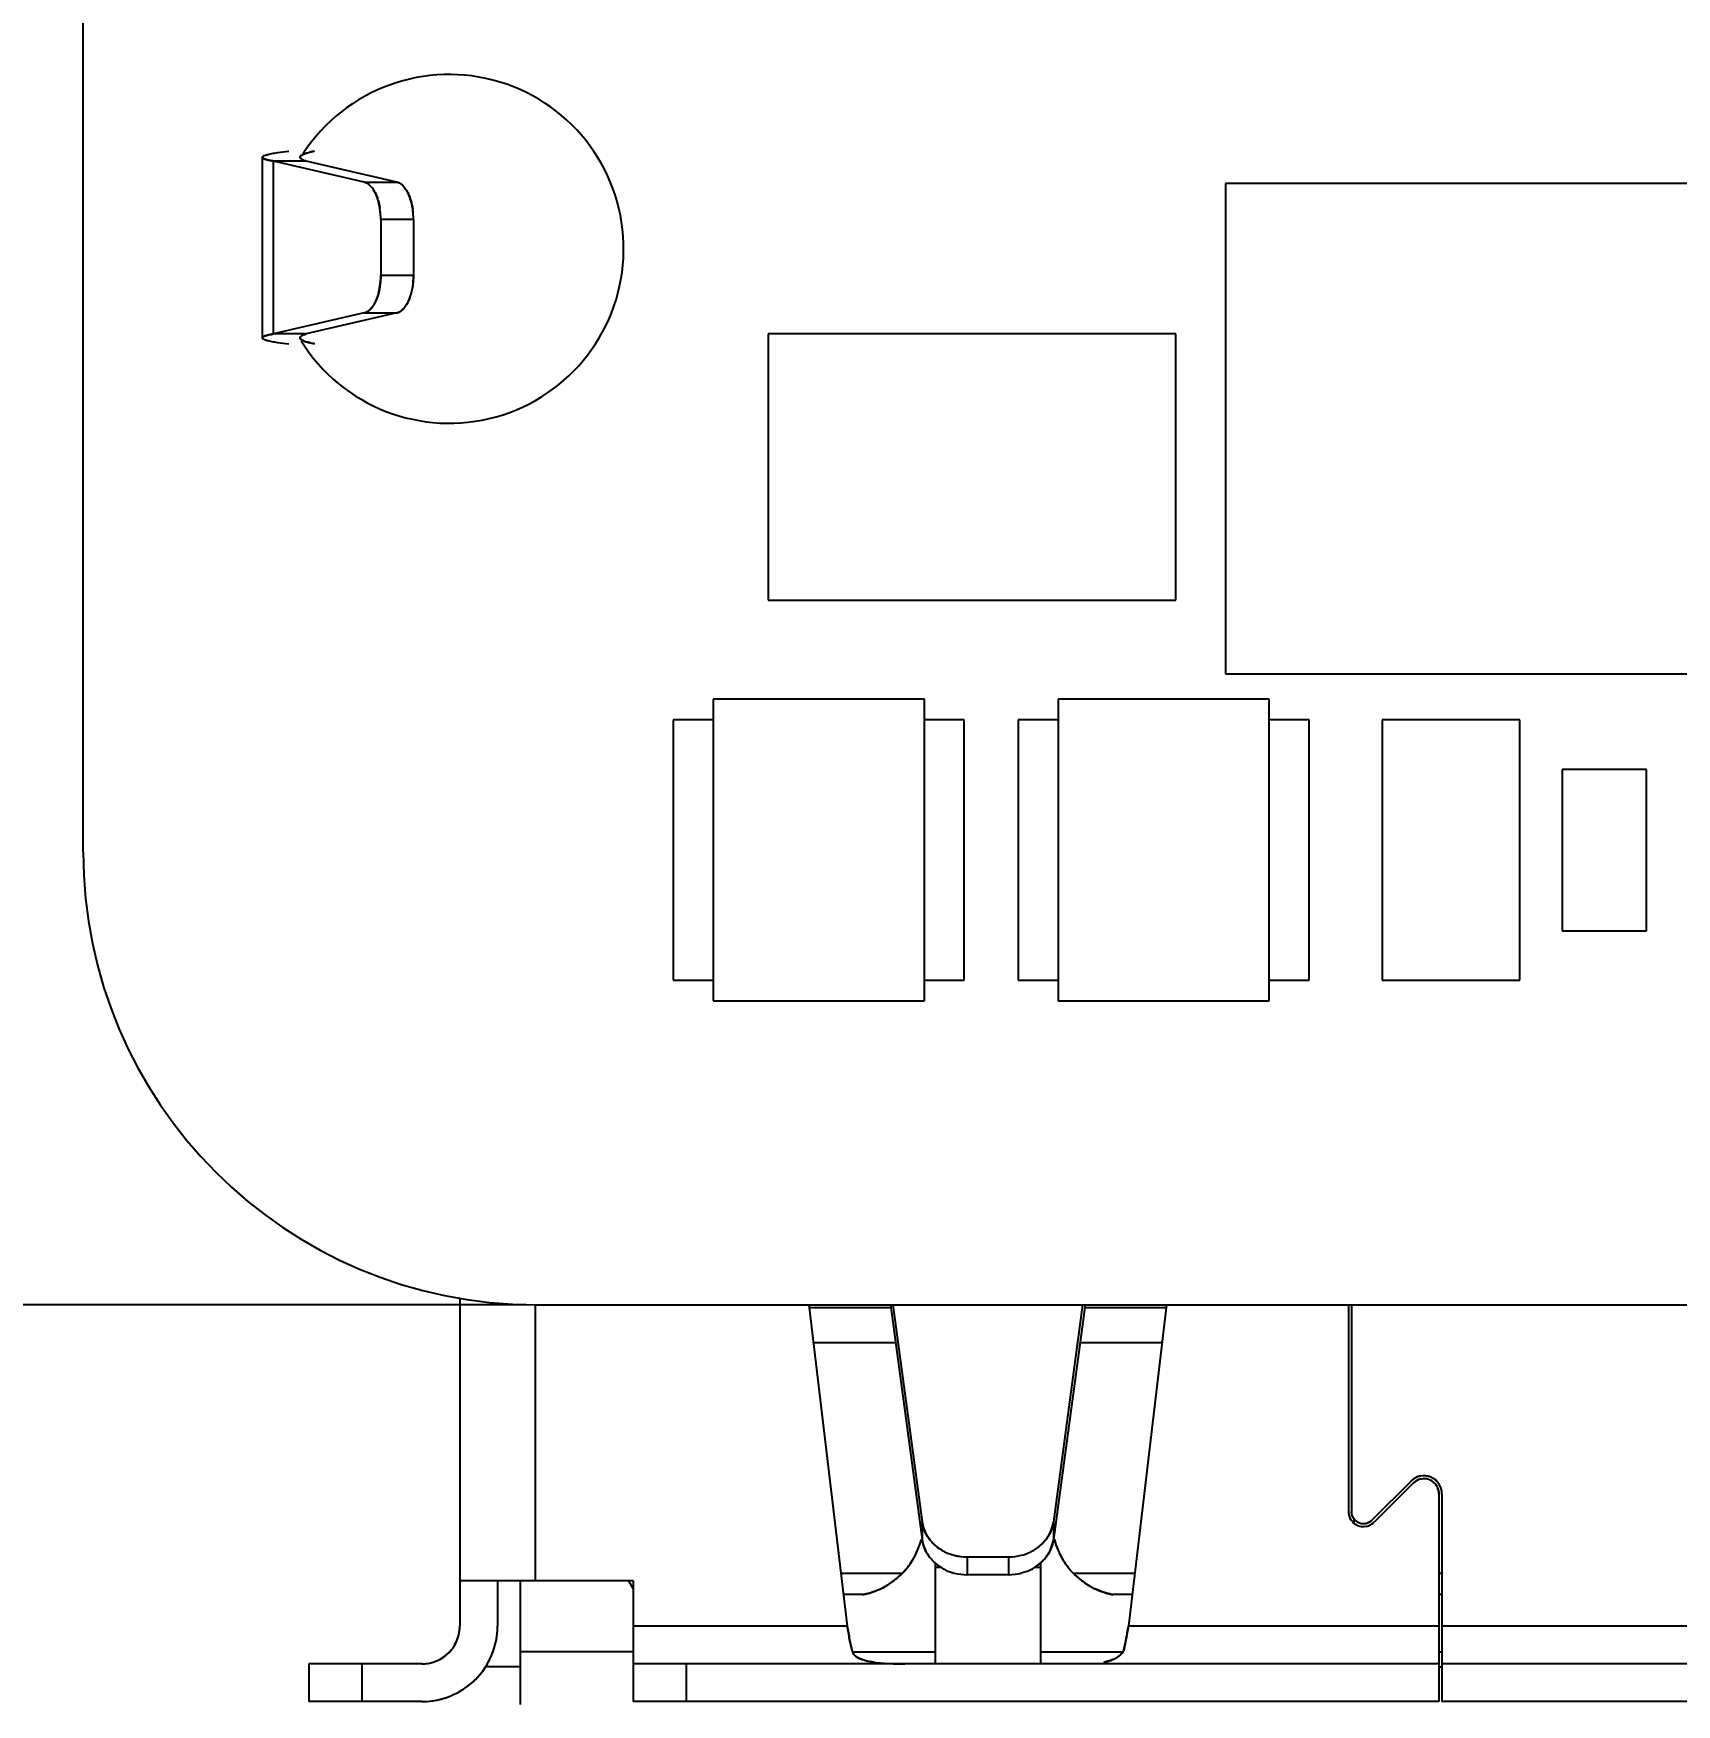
# Model space of a CAD drawing. Header units: millimetres. Extents: x 15 to 418, y 12 to 300.
# Drawn here: x 310.46 to 321.35, y 120.72 to 131.8 of the extents above; entities that cross this region are included whole.
import ezdxf

# ---------------------------------------------------------------- set-up
doc = ezdxf.new("R2010")
doc.units = ezdxf.units.MM
doc.header["$LTSCALE"] = 23.1
doc.layers.get('0').update_dxf_attribs({"linetype": 'CONTINUOUS'})
doc.styles.get("Standard").update_dxf_attribs({"font": 'txt', "width": 0.8})
doc.dimstyles.new('DIMSTYLE_1', dxfattribs={"dimtxt": 4, "dimasz": 4, "dimexe": 0.5, "dimexo": 0.0625, "dimgap": 1, "dimtad": 0, "dimtih": 1, "dimtoh": 1, "dimdsep": 46, "dimtxsty": 'Standard', "dimblk": '_FILLED', "dimblk1": '_FILLED', "dimblk2": '_FILLED', "dimcen": 0.09, "dimadec": 0, "dimazin": 0, "dimtp": 0.01, "dimtm": 0.01, "dimtfac": 1, "dimtofl": 0, "dimtmove": 0, "dimatfit": 3, "dimldrblk": '_FILLED', "dimfxl": 0, "dimtolj": 1, "dimarcsym": 0})

# ---------------------------------------------------------------- blocks, each defined once
blk = doc.blocks.new('_FILLED')
at = {"color": 0, "linetype": 'ByBlock'}
blk.add_solid([(0, 0), (-1, 0.25), (-1, -0.25)], dxfattribs=at)
blk = doc.blocks.new('*D12')
at = {"color": 2, "linetype": 'Continuous', "transparency": 16777216}
for p, q in [((321.223, 154.522), (299.278, 154.522)), ((299.778, 154.522), (299.778, 138.947)), ((299.778, 123.372), (299.778, 138.947)), ((313.723, 123.372), (299.278, 123.372))]:
    blk.add_line(p, q, dxfattribs=at)
at = {"color": 2, "linetype": 'Continuous', "transparency": 16777216, "xscale": 4, "yscale": 4, "zscale": 4}
for p, rotation in [((299.778, 154.522), 90), ((299.778, 123.372), 270)]:
    blk.add_blockref('_FILLED', p, dxfattribs=dict(at, rotation=rotation))

msp = doc.modelspace()

# ---------------------------------------------------------------- linework, layer by layer
at = {"color": 7, "linetype": 'Continuous'}
for p, q in [((310.786, 126.372), (310.786, 205.372)), ((311.973, 130.98), (311.973, 129.782)), ((312.241, 130.997), (312.234, 130.993)), ((312.234, 130.993), (312.241, 130.997)), ((312.248, 131), (312.241, 130.997)), ((312.241, 130.997), (312.248, 131)), ((312.648, 130.815), (312.047, 130.954)), ((312.263, 130.954), (312.047, 130.954)), ((312.047, 129.808), (312.047, 130.954)), ((312.864, 130.815), (312.263, 130.954)), ((312.648, 130.815), (312.864, 130.815)), ((323.378, 130.805), (318.358, 130.805)), ((318.358, 130.805), (318.358, 127.555)), ((312.975, 130.567), (312.758, 130.567)), ((312.758, 130.567), (312.758, 130.195)), ((312.975, 130.567), (312.975, 130.195)), ((312.975, 130.195), (312.758, 130.195)), ((312.648, 129.947), (312.047, 129.808)), ((312.864, 129.947), (312.263, 129.808)), ((312.648, 129.947), (312.864, 129.947)), ((312.263, 129.808), (312.047, 129.808)), ((312.243, 129.764), (312.237, 129.767)), ((318.028, 129.808), (315.325, 129.808)), ((315.325, 129.808), (315.325, 128.044)), ((318.028, 128.044), (318.028, 129.808)), ((315.325, 128.044), (318.028, 128.044)), ((318.358, 127.555), (323.378, 127.555)), ((316.361, 127.386), (314.961, 127.386)), ((314.961, 127.386), (314.961, 125.386)), ((316.361, 125.386), (316.361, 127.386)), ((318.647, 127.386), (317.247, 127.386)), ((317.247, 127.386), (317.247, 125.386)), ((318.647, 125.386), (318.647, 127.386)), ((314.961, 127.25), (314.696, 127.25)), ((314.696, 127.25), (314.696, 125.523)), ((316.626, 127.25), (316.361, 127.25)), ((316.626, 125.523), (316.626, 127.25)), ((317.247, 127.25), (316.982, 127.25)), ((316.982, 127.25), (316.982, 125.523)), ((318.912, 127.25), (318.647, 127.25)), ((318.912, 125.523), (318.912, 127.25)), ((320.309, 127.25), (319.395, 127.25)), ((319.395, 127.25), (319.395, 125.523)), ((320.309, 125.523), (320.309, 127.25)), ((321.148, 126.921), (320.588, 126.921)), ((320.588, 126.921), (320.588, 125.851)), ((321.148, 125.851), (321.148, 126.921)), ((320.588, 125.851), (320.611, 125.85)), ((320.611, 125.85), (321.148, 125.851)), ((314.696, 125.523), (314.961, 125.523)), ((316.361, 125.523), (316.626, 125.523)), ((316.982, 125.523), (317.247, 125.523)), ((318.647, 125.523), (318.912, 125.523)), ((319.395, 125.523), (320.309, 125.523)), ((314.961, 125.386), (316.361, 125.386)), ((317.247, 125.386), (318.647, 125.386)), ((313.282, 123.416), (313.282, 121.241)), ((313.782, 123.372), (313.782, 121.541)), ((313.786, 123.372), (363.786, 123.372)), ((315.596, 123.372), (315.85, 121.241)), ((315.599, 123.354), (316.14, 123.354)), ((316.137, 123.372), (316.347, 121.816)), ((316.153, 123.372), (316.347, 121.933)), ((317.41, 123.372), (317.217, 121.933)), ((317.426, 123.372), (317.217, 121.816)), ((317.424, 123.354), (317.965, 123.354)), ((317.967, 123.372), (317.714, 121.241)), ((319.172, 123.372), (319.172, 122.001)), ((319.192, 123.372), (319.192, 122.001)), ((316.171, 123.12), (315.626, 123.12)), ((317.937, 123.12), (317.392, 123.12)), ((319.587, 122.203), (319.328, 121.944)), ((319.601, 122.189), (319.342, 121.93)), ((319.772, 122.118), (319.772, 120.741)), ((319.792, 122.118), (319.792, 120.741)), ((316.347, 121.933), (316.347, 121.816)), ((317.217, 121.933), (317.217, 121.816)), ((319.207, 121.957), (319.207, 121.94)), ((316.432, 121.663), (316.432, 120.991)), ((316.919, 121.699), (316.645, 121.699)), ((316.645, 121.699), (316.645, 121.582)), ((316.919, 121.699), (316.919, 121.582)), ((317.132, 121.663), (317.132, 120.991)), ((316.214, 121.59), (315.808, 121.59)), ((316.475, 121.629), (316.432, 121.629)), ((316.919, 121.582), (316.645, 121.582)), ((317.132, 121.629), (317.088, 121.629)), ((317.755, 121.59), (317.35, 121.59)), ((319.792, 121.59), (319.772, 121.59)), ((314.432, 121.541), (313.282, 121.541)), ((313.532, 121.541), (313.532, 121.241)), ((313.682, 121.541), (313.682, 120.721)), ((314.432, 121.491), (314.403, 121.541)), ((314.432, 121.541), (314.432, 120.741)), ((315.953, 121.45), (315.825, 121.45)), ((317.738, 121.45), (317.61, 121.45)), ((319.792, 121.45), (319.772, 121.45)), ((315.85, 121.241), (314.432, 121.241)), ((319.772, 121.241), (317.714, 121.241)), ((321.85, 121.241), (319.792, 121.241)), ((313.032, 120.991), (312.282, 120.991)), ((312.282, 120.991), (312.282, 120.741)), ((312.632, 120.991), (312.632, 120.741)), ((314.432, 121.071), (313.682, 121.071)), ((319.772, 120.991), (314.432, 120.991)), ((314.782, 120.991), (314.782, 120.741)), ((315.883, 121.071), (316.432, 121.071)), ((317.132, 121.071), (317.68, 121.071)), ((319.772, 121.071), (319.792, 121.071)), ((325.132, 120.991), (319.792, 120.991)), ((313.682, 120.971), (313.452, 120.971)), ((319.772, 120.971), (319.792, 120.971)), ((313.032, 120.741), (312.282, 120.741)), ((319.772, 120.741), (314.432, 120.741)), ((325.132, 120.741), (319.792, 120.741))]:
    msp.add_line(p, q, dxfattribs=at)
for centre, radius, start, end in [((313.212, 130.372), 1.156, 211.8439, 146.873), ((312.76, 130.657), 0.198, 30.866, 33.4361), ((312.405, 130.595), 0.35, 16.4125, 18.1704), ((312.274, 130.567), 0.484, 359.9284, 8.3964), ((312.491, 130.567), 0.484, 359.9236, 8.3989), ((312.274, 130.195), 0.484, 351.6011, 0.0764), ((312.491, 130.195), 0.484, 351.6036, 0.0716), ((312.544, 130.105), 0.198, 326.5639, 329.134), ((312.622, 130.167), 0.35, 341.8296, 343.5875), ((312.269, 129.827), 0.0677, 238.8712, 241.4379), ((312.269, 129.826), 0.0672, 238.825, 241.3666), ((313.786, 126.372), 3, 180, 270), ((319.672, 122.118), 0.12, 359.9915, 135.0085), ((319.672, 122.118), 0.1, 359.994, 135.006), ((319.671, 122.119), 0.12, 104.005, 113.0464), ((319.671, 122.119), 0.0995, 104.0042, 113.0576), ((319.672, 122.118), 0.12, 98.3041, 104.0103), ((319.672, 122.118), 0.1, 96.3916, 104.0083), ((319.672, 122.118), 0.12, 70.4282, 90.2599), ((319.672, 122.118), 0.101, 78.2471, 90.2038), ((319.672, 122.119), 0.099, 64.3031, 67.4975), ((319.672, 122.119), 0.119, 67.502, 70.4168), ((319.671, 122.118), 0.1, 44.7959, 64.2934), ((319.671, 122.118), 0.121, 44.7962, 56.7529), ((319.67, 122.119), 0.118, 133.1675, 134.9884), ((319.671, 122.118), 0.1, 30.9898, 36.8345), ((319.672, 122.118), 0.0996, 21.9536, 30.995), ((319.671, 122.118), 0.12, 30.9914, 38.2829), ((319.672, 122.118), 0.119, 21.98, 30.9957), ((319.673, 122.118), 0.119, 0.0535, 1.8698), ((319.272, 122.001), 0.1, 179.994, 315.006), ((319.271, 122.001), 0.0991, 180.0541, 182.234), ((319.272, 122.001), 0.08, 179.9987, 315.0013), ((319.271, 122.001), 0.0995, 201.9424, 210.9958), ((319.272, 122.001), 0.1, 210.9917, 218.607), ((319.27, 122.001), 0.0787, 201.8081, 204.7792), ((319.271, 122.001), 0.0797, 204.7843, 209.9503), ((319.272, 122.001), 0.101, 224.7962, 236.7529), ((319.272, 122.001), 0.0805, 209.9476, 213.2085), ((319.272, 122.002), 0.081, 213.22, 236.0553), ((319.707, 121.94), 0.5, 179.9979, 181.7734), ((319.695, 121.94), 0.488, 179.9289, 181.7304), ((319.272, 122.001), 0.0804, 236.0587, 239.3511), ((319.271, 122), 0.0789, 239.3361, 255.6036), ((319.271, 122), 0.099, 247.5025, 250.6942), ((319.272, 122.001), 0.1, 250.7039, 270.2041), ((319.272, 122.001), 0.0804, 255.5892, 258.9379), ((319.272, 122.002), 0.081, 258.941, 281.7086), ((319.272, 122.001), 0.1, 278.1653, 284.0102), ((319.272, 122.001), 0.0804, 281.7207, 285.0558), ((319.272, 122.001), 0.0797, 285.053, 290.1833), ((319.272, 122.001), 0.0996, 284.005, 293.0464), ((319.272, 122), 0.0786, 290.1884, 293.204), ((319.273, 122), 0.0985, 312.8024, 314.9877), ((315.857, 121.94), 0.5, 281.1104, 345.6282), ((315.856, 121.941), 0.501, 339.0387, 339.6898), ((315.858, 121.94), 0.498, 344.8339, 345.6218), ((316.611, 121.981), 0.271, 217.985, 223.5985), ((316.952, 121.981), 0.271, 316.3842, 321.0045), ((317.707, 121.94), 0.5, 194.3718, 258.8896), ((317.706, 121.94), 0.499, 194.7008, 195.1716), ((317.707, 121.941), 0.501, 195.1746, 200.376), ((317.708, 121.941), 0.501, 200.3757, 209.6503), ((315.856, 121.941), 0.501, 323.747, 329.3584), ((315.857, 121.94), 0.499, 329.3605, 330.3324), ((315.855, 121.941), 0.501, 330.3419, 339.0355), ((316.611, 121.864), 0.271, 218.9955, 223.6158), ((316.635, 122.011), 0.31, 239.9092, 244.1424), ((316.641, 122.023), 0.323, 244.1807, 255.3162), ((316.645, 122.038), 0.339, 255.3551, 269.9869), ((316.645, 122.038), 0.338, 255.3482, 269.9997), ((316.919, 122.038), 0.338, 270.0003, 284.6395), ((316.922, 122.024), 0.324, 284.6733, 294.9147), ((316.928, 122.012), 0.311, 294.9428, 300.0661), ((316.952, 121.863), 0.271, 316.4015, 322.015), ((317.706, 121.94), 0.499, 209.6613, 210.6522), ((317.708, 121.941), 0.501, 210.6555, 216.3428), ((315.863, 121.928), 0.486, 298.7297, 310.7039), ((315.847, 121.948), 0.512, 310.6696, 314.0113), ((315.84, 121.955), 0.522, 314.0059, 315.7161), ((315.86, 121.937), 0.495, 315.5258, 323.7605), ((316.636, 121.894), 0.311, 239.9339, 245.0572), ((316.641, 121.906), 0.324, 245.0853, 255.3267), ((316.645, 121.92), 0.338, 255.3605, 269.9997), ((316.919, 121.921), 0.339, 270.0131, 284.6449), ((316.919, 121.92), 0.338, 270.0003, 284.6518), ((316.922, 121.906), 0.323, 284.6838, 295.8193), ((316.928, 121.893), 0.31, 295.8576, 300.0908), ((317.704, 121.939), 0.497, 216.3309, 224.4547), ((317.722, 121.954), 0.52, 224.276, 226.0118), ((317.716, 121.947), 0.511, 226.0067, 229.364), ((317.698, 121.926), 0.483, 229.2941, 241.327), ((315.856, 121.944), 0.503, 281.1611, 295.2515), ((315.86, 121.936), 0.495, 295.2536, 298.7009), ((317.704, 121.935), 0.495, 241.3172, 244.7602), ((317.708, 121.943), 0.503, 244.7535, 258.8483), ((313.032, 121.241), 0.5, 269.9975, 0.0025), ((313.032, 121.241), 0.25, 269.993, 0.007), ((313.03, 121.241), 0.252, 342.1679, 359.9339), ((313.029, 121.241), 0.503, 345.0972, 359.9607), ((313.032, 121.241), 0.25, 324.0284, 330.031), ((313.031, 121.241), 0.25, 330.0342, 342.0891), ((313.031, 121.241), 0.5, 335.2977, 345.0518), ((313.031, 121.243), 0.252, 270.0793, 287.837), ((313.031, 121.241), 0.25, 287.9294, 301.0272), ((313.032, 121.24), 0.249, 301.0343, 306.0013), ((313.03, 121.242), 0.252, 306.0606, 323.9664), ((313.03, 121.242), 0.502, 315.0294, 329.9792), ((313.032, 121.241), 0.5, 330.0124, 335.2969), ((316.78, 121.289), 0.923, 193.3461, 193.6651), ((316.771, 121.287), 0.914, 193.3358, 193.6578), ((315.942, 121.095), 0.0635, 202.2848, 206.0015), ((315.937, 121.092), 0.0574, 201.3479, 205.4402), ((316.059, 121.342), 0.341, 253.8273, 256.3977), ((316.058, 121.342), 0.341, 253.818, 256.3905), ((316.126, 121.705), 0.71, 261.8611, 262.2197), ((316.126, 121.703), 0.709, 261.8558, 262.215), ((317.515, 121.216), 0.22, 315.4007, 318.6209), ((317.547, 121.182), 0.173, 316.1515, 320.2075), ((316.761, 121.294), 0.946, 346.3381, 346.8016), ((316.769, 121.292), 0.938, 346.3455, 346.8131), ((313.03, 121.243), 0.502, 300.0008, 313.3477), ((313.033, 121.239), 0.498, 313.3684, 314.9939), ((313.031, 121.241), 0.5, 284.9393, 294.1561), ((313.031, 121.243), 0.502, 270.0325, 284.8997)]:
    msp.add_arc(centre, radius, start, end, dxfattribs=at)
for points, knots in [([(311.973, 130.98), (311.973, 130.982), (311.981, 130.989), (311.988, 130.991), (311.994, 130.993)], [0, 0, 0, 0, 0.334356, 1, 1, 1, 1]), ([(311.981, 130.971), (311.98, 130.972), (311.977, 130.974), (311.973, 130.977), (311.973, 130.98)], [0, 0, 0, 0, 0.347351, 1, 1, 1, 1]), ([(311.973, 130.98), (311.973, 130.979), (311.974, 130.975), (311.979, 130.973), (311.982, 130.971)], [0, 0, 0, 0, 0.178771, 1, 1, 1, 1]), ([(312.006, 130.962), (312.004, 130.963), (311.995, 130.965), (311.987, 130.968), (311.981, 130.971)], [0, 0, 0, 0, 0.304557, 1, 1, 1, 1]), ([(311.982, 130.971), (311.983, 130.97), (311.991, 130.967), (312, 130.964), (312.006, 130.962)], [0, 0, 0, 0, 0.195834, 1, 1, 1, 1]), ([(311.994, 130.993), (312.002, 130.996), (312.022, 131.001), (312.043, 131.005), (312.054, 131.007)], [0, 0, 0, 0, 0.425364, 1, 1, 1, 1]), ([(312.047, 130.954), (312.043, 130.955), (312.029, 130.957), (312.016, 130.96), (312.006, 130.962)], [0, 0, 0, 0, 0.283826, 1, 1, 1, 1]), ([(312.006, 130.962), (312.009, 130.962), (312.023, 130.958), (312.036, 130.956), (312.047, 130.954)], [0, 0, 0, 0, 0.216387, 1, 1, 1, 1]), ([(312.054, 131.007), (312.061, 131.008), (312.092, 131.013), (312.124, 131.017), (312.148, 131.02)], [0, 0, 0, 0, 0.219084, 1, 1, 1, 1]), ([(312.223, 130.98), (312.223, 130.979), (312.224, 130.976), (312.226, 130.973), (312.228, 130.971)], [0, 0, 0, 0, 0.218773, 1, 1, 1, 1]), ([(312.228, 130.971), (312.227, 130.972), (312.225, 130.974), (312.223, 130.977), (312.223, 130.98)], [0, 0, 0, 0, 0.29684, 1, 1, 1, 1]), ([(312.234, 130.993), (312.233, 130.992), (312.229, 130.99), (312.226, 130.987), (312.224, 130.984)], [0, 0, 0, 0, 0.302668, 1, 1, 1, 1]), ([(312.224, 130.984), (312.225, 130.985), (312.227, 130.989), (312.231, 130.991), (312.234, 130.993)], [0, 0, 0, 0, 0.202793, 1, 1, 1, 1]), ([(312.228, 130.971), (312.229, 130.97), (312.233, 130.967), (312.237, 130.964), (312.241, 130.962)], [0, 0, 0, 0, 0.207634, 1, 1, 1, 1]), ([(312.241, 130.962), (312.24, 130.963), (312.235, 130.966), (312.23, 130.968), (312.228, 130.971)], [0, 0, 0, 0, 0.294381, 1, 1, 1, 1]), ([(312.241, 130.962), (312.243, 130.962), (312.25, 130.958), (312.257, 130.956), (312.263, 130.954)], [0, 0, 0, 0, 0.219343, 1, 1, 1, 1]), ([(312.263, 130.954), (312.261, 130.955), (312.254, 130.957), (312.246, 130.96), (312.241, 130.962)], [0, 0, 0, 0, 0.280238, 1, 1, 1, 1]), ([(312.267, 131.007), (312.265, 131.006), (312.259, 131.004), (312.252, 131.002), (312.248, 131)], [0, 0, 0, 0, 0.272624, 1, 1, 1, 1]), ([(312.248, 131), (312.249, 131), (312.256, 131.003), (312.262, 131.005), (312.267, 131.007)], [0, 0, 0, 0, 0.227236, 1, 1, 1, 1]), ([(312.319, 131.02), (312.314, 131.019), (312.296, 131.015), (312.279, 131.01), (312.267, 131.007)], [0, 0, 0, 0, 0.278782, 1, 1, 1, 1]), ([(312.267, 131.007), (312.271, 131.008), (312.288, 131.013), (312.305, 131.017), (312.319, 131.02)], [0, 0, 0, 0, 0.220583, 1, 1, 1, 1]), ([(312.648, 130.815), (312.651, 130.814), (312.663, 130.81), (312.675, 130.803), (312.682, 130.796)], [0, 0, 0, 0, 0.235053, 1, 1, 1, 1]), ([(312.682, 130.796), (312.68, 130.799), (312.669, 130.807), (312.657, 130.813), (312.648, 130.815)], [0, 0, 0, 0, 0.268877, 1, 1, 1, 1]), ([(312.682, 130.796), (312.685, 130.794), (312.697, 130.783), (312.707, 130.769), (312.713, 130.758)], [0, 0, 0, 0, 0.230656, 1, 1, 1, 1]), ([(312.713, 130.758), (312.711, 130.762), (312.702, 130.776), (312.691, 130.789), (312.682, 130.796)], [0, 0, 0, 0, 0.270473, 1, 1, 1, 1]), ([(312.713, 130.758), (312.716, 130.754), (312.725, 130.737), (312.733, 130.718), (312.738, 130.704)], [0, 0, 0, 0, 0.234634, 1, 1, 1, 1]), ([(312.738, 130.704), (312.736, 130.709), (312.729, 130.728), (312.721, 130.746), (312.713, 130.758)], [0, 0, 0, 0, 0.265127, 1, 1, 1, 1]), ([(312.899, 130.796), (312.896, 130.799), (312.886, 130.807), (312.873, 130.813), (312.864, 130.815)], [0, 0, 0, 0, 0.268858, 1, 1, 1, 1]), ([(312.864, 130.815), (312.867, 130.814), (312.88, 130.81), (312.891, 130.803), (312.899, 130.796)], [0, 0, 0, 0, 0.235037, 1, 1, 1, 1]), ([(312.925, 130.766), (312.923, 130.769), (312.915, 130.78), (312.906, 130.79), (312.899, 130.796)], [0, 0, 0, 0, 0.267215, 1, 1, 1, 1]), ([(312.899, 130.796), (312.901, 130.794), (312.911, 130.785), (312.919, 130.775), (312.925, 130.766)], [0, 0, 0, 0, 0.233687, 1, 1, 1, 1]), ([(312.954, 130.704), (312.953, 130.709), (312.946, 130.728), (312.937, 130.746), (312.93, 130.758)], [0, 0, 0, 0, 0.265135, 1, 1, 1, 1]), ([(312.93, 130.758), (312.932, 130.754), (312.942, 130.737), (312.949, 130.718), (312.954, 130.704)], [0, 0, 0, 0, 0.234615, 1, 1, 1, 1]), ([(312.741, 130.694), (312.742, 130.689), (312.747, 130.671), (312.751, 130.652), (312.753, 130.638)], [0, 0, 0, 0, 0.24257, 1, 1, 1, 1]), ([(312.753, 130.638), (312.752, 130.643), (312.749, 130.661), (312.745, 130.68), (312.741, 130.694)], [0, 0, 0, 0, 0.257015, 1, 1, 1, 1]), ([(312.758, 130.567), (312.758, 130.573), (312.758, 130.596), (312.756, 130.62), (312.753, 130.638)], [0, 0, 0, 0, 0.251993, 1, 1, 1, 1]), ([(312.97, 130.638), (312.969, 130.644), (312.965, 130.666), (312.959, 130.688), (312.954, 130.704)], [0, 0, 0, 0, 0.258836, 1, 1, 1, 1]), ([(312.954, 130.704), (312.956, 130.699), (312.962, 130.677), (312.967, 130.655), (312.97, 130.638)], [0, 0, 0, 0, 0.240546, 1, 1, 1, 1]), ([(312.975, 130.567), (312.975, 130.573), (312.974, 130.596), (312.972, 130.62), (312.97, 130.638)], [0, 0, 0, 0, 0.25201, 1, 1, 1, 1]), ([(312.758, 130.195), (312.758, 130.189), (312.758, 130.165), (312.756, 130.142), (312.753, 130.124)], [0, 0, 0, 0, 0.25201, 1, 1, 1, 1]), ([(312.975, 130.195), (312.975, 130.189), (312.974, 130.166), (312.972, 130.142), (312.97, 130.124)], [0, 0, 0, 0, 0.251993, 1, 1, 1, 1]), ([(312.753, 130.124), (312.752, 130.118), (312.748, 130.096), (312.743, 130.074), (312.738, 130.058)], [0, 0, 0, 0, 0.258836, 1, 1, 1, 1]), ([(312.738, 130.058), (312.739, 130.063), (312.746, 130.085), (312.75, 130.107), (312.753, 130.124)], [0, 0, 0, 0, 0.240546, 1, 1, 1, 1]), ([(312.957, 130.068), (312.959, 130.073), (312.964, 130.091), (312.967, 130.11), (312.97, 130.124)], [0, 0, 0, 0, 0.24257, 1, 1, 1, 1]), ([(312.97, 130.124), (312.969, 130.119), (312.966, 130.1), (312.961, 130.082), (312.957, 130.068)], [0, 0, 0, 0, 0.257015, 1, 1, 1, 1]), ([(312.682, 129.965), (312.68, 129.963), (312.669, 129.955), (312.657, 129.949), (312.648, 129.947)], [0, 0, 0, 0, 0.268858, 1, 1, 1, 1]), ([(312.648, 129.947), (312.651, 129.948), (312.663, 129.952), (312.675, 129.959), (312.682, 129.965)], [0, 0, 0, 0, 0.235037, 1, 1, 1, 1]), ([(312.709, 129.996), (312.707, 129.993), (312.699, 129.982), (312.69, 129.972), (312.682, 129.965)], [0, 0, 0, 0, 0.267215, 1, 1, 1, 1]), ([(312.682, 129.965), (312.685, 129.968), (312.695, 129.977), (312.703, 129.987), (312.709, 129.996)], [0, 0, 0, 0, 0.233687, 1, 1, 1, 1]), ([(312.738, 130.058), (312.736, 130.053), (312.729, 130.034), (312.721, 130.016), (312.713, 130.004)], [0, 0, 0, 0, 0.265135, 1, 1, 1, 1]), ([(312.713, 130.004), (312.716, 130.008), (312.725, 130.025), (312.733, 130.044), (312.738, 130.058)], [0, 0, 0, 0, 0.234615, 1, 1, 1, 1]), ([(312.864, 129.947), (312.867, 129.948), (312.88, 129.952), (312.891, 129.959), (312.899, 129.966)], [0, 0, 0, 0, 0.235053, 1, 1, 1, 1]), ([(312.899, 129.966), (312.896, 129.963), (312.886, 129.955), (312.873, 129.949), (312.864, 129.947)], [0, 0, 0, 0, 0.268877, 1, 1, 1, 1]), ([(312.899, 129.966), (312.902, 129.968), (312.914, 129.979), (312.923, 129.993), (312.93, 130.004)], [0, 0, 0, 0, 0.230656, 1, 1, 1, 1]), ([(312.93, 130.004), (312.928, 130), (312.919, 129.986), (312.908, 129.973), (312.899, 129.966)], [0, 0, 0, 0, 0.270473, 1, 1, 1, 1]), ([(312.93, 130.004), (312.932, 130.008), (312.942, 130.025), (312.949, 130.044), (312.954, 130.058)], [0, 0, 0, 0, 0.234634, 1, 1, 1, 1]), ([(312.954, 130.058), (312.953, 130.053), (312.946, 130.034), (312.937, 130.016), (312.93, 130.004)], [0, 0, 0, 0, 0.265127, 1, 1, 1, 1]), ([(311.982, 129.791), (311.98, 129.79), (311.977, 129.788), (311.973, 129.785), (311.973, 129.782)], [0, 0, 0, 0, 0.346886, 1, 1, 1, 1]), ([(311.973, 129.782), (311.973, 129.783), (311.974, 129.787), (311.978, 129.789), (311.981, 129.791)], [0, 0, 0, 0, 0.178662, 1, 1, 1, 1]), ([(311.973, 129.782), (311.973, 129.78), (311.981, 129.773), (311.988, 129.771), (311.994, 129.769)], [0, 0, 0, 0, 0.336105, 1, 1, 1, 1]), ([(311.981, 129.791), (311.983, 129.792), (311.991, 129.795), (312, 129.798), (312.006, 129.799)], [0, 0, 0, 0, 0.195979, 1, 1, 1, 1]), ([(312.006, 129.799), (312.004, 129.799), (311.995, 129.796), (311.987, 129.794), (311.982, 129.791)], [0, 0, 0, 0, 0.304811, 1, 1, 1, 1]), ([(311.994, 129.769), (312.002, 129.766), (312.022, 129.761), (312.042, 129.757), (312.053, 129.755)], [0, 0, 0, 0, 0.424986, 1, 1, 1, 1]), ([(312.047, 129.808), (312.043, 129.807), (312.029, 129.805), (312.016, 129.802), (312.006, 129.799)], [0, 0, 0, 0, 0.28319, 1, 1, 1, 1]), ([(312.006, 129.799), (312.009, 129.8), (312.023, 129.804), (312.036, 129.806), (312.047, 129.808)], [0, 0, 0, 0, 0.216036, 1, 1, 1, 1]), ([(312.053, 129.755), (312.06, 129.754), (312.092, 129.749), (312.123, 129.745), (312.148, 129.742)], [0, 0, 0, 0, 0.218954, 1, 1, 1, 1]), ([(312.223, 129.782), (312.223, 129.783), (312.224, 129.786), (312.226, 129.789), (312.228, 129.791)], [0, 0, 0, 0, 0.218918, 1, 1, 1, 1]), ([(312.228, 129.791), (312.227, 129.79), (312.225, 129.788), (312.223, 129.785), (312.223, 129.782)], [0, 0, 0, 0, 0.297144, 1, 1, 1, 1]), ([(312.234, 129.769), (312.233, 129.77), (312.229, 129.772), (312.226, 129.775), (312.224, 129.778)], [0, 0, 0, 0, 0.303055, 1, 1, 1, 1]), ([(312.224, 129.778), (312.225, 129.777), (312.228, 129.773), (312.231, 129.771), (312.234, 129.769)], [0, 0, 0, 0, 0.202905, 1, 1, 1, 1]), ([(312.228, 129.791), (312.229, 129.792), (312.233, 129.795), (312.237, 129.798), (312.241, 129.799)], [0, 0, 0, 0, 0.207478, 1, 1, 1, 1]), ([(312.241, 129.799), (312.24, 129.799), (312.235, 129.796), (312.23, 129.794), (312.228, 129.791)], [0, 0, 0, 0, 0.294109, 1, 1, 1, 1]), ([(312.241, 129.799), (312.243, 129.8), (312.25, 129.803), (312.257, 129.806), (312.263, 129.808)], [0, 0, 0, 0, 0.219625, 1, 1, 1, 1]), ([(312.263, 129.808), (312.261, 129.807), (312.254, 129.805), (312.246, 129.802), (312.241, 129.799)], [0, 0, 0, 0, 0.280786, 1, 1, 1, 1]), ([(312.243, 129.764), (312.245, 129.763), (312.253, 129.76), (312.261, 129.757), (312.267, 129.755)], [0, 0, 0, 0, 0.220117, 1, 1, 1, 1]), ([(312.319, 129.742), (312.314, 129.743), (312.297, 129.747), (312.279, 129.752), (312.267, 129.755)], [0, 0, 0, 0, 0.278244, 1, 1, 1, 1]), ([(312.267, 129.755), (312.271, 129.754), (312.288, 129.749), (312.305, 129.745), (312.319, 129.742)], [0, 0, 0, 0, 0.220519, 1, 1, 1, 1]), ([(316.347, 121.933), (316.348, 121.927), (316.352, 121.901), (316.361, 121.877), (316.369, 121.859)], [0, 0, 0, 0, 0.248151, 1, 1, 1, 1]), ([(316.369, 121.859), (316.366, 121.865), (316.356, 121.889), (316.349, 121.914), (316.347, 121.933)], [0, 0, 0, 0, 0.2527, 1, 1, 1, 1]), ([(317.217, 121.933), (317.216, 121.927), (317.211, 121.901), (317.203, 121.877), (317.194, 121.859)], [0, 0, 0, 0, 0.248168, 1, 1, 1, 1]), ([(317.194, 121.859), (317.197, 121.865), (317.207, 121.889), (317.214, 121.914), (317.217, 121.933)], [0, 0, 0, 0, 0.252709, 1, 1, 1, 1]), ([(316.347, 121.816), (316.347, 121.809), (316.352, 121.784), (316.361, 121.759), (316.369, 121.742)], [0, 0, 0, 0, 0.248168, 1, 1, 1, 1]), ([(316.369, 121.742), (316.366, 121.748), (316.356, 121.771), (316.349, 121.797), (316.347, 121.816)], [0, 0, 0, 0, 0.252709, 1, 1, 1, 1]), ([(316.415, 121.794), (316.42, 121.789), (316.439, 121.77), (316.462, 121.753), (316.48, 121.743)], [0, 0, 0, 0, 0.246983, 1, 1, 1, 1]), ([(316.48, 121.743), (316.474, 121.746), (316.45, 121.761), (316.429, 121.779), (316.415, 121.794)], [0, 0, 0, 0, 0.253554, 1, 1, 1, 1]), ([(317.148, 121.794), (317.144, 121.789), (317.124, 121.77), (317.101, 121.753), (317.083, 121.743)], [0, 0, 0, 0, 0.246988, 1, 1, 1, 1]), ([(317.083, 121.743), (317.089, 121.746), (317.113, 121.761), (317.134, 121.779), (317.148, 121.794)], [0, 0, 0, 0, 0.253551, 1, 1, 1, 1]), ([(317.194, 121.859), (317.188, 121.846), (317.178, 121.83), (317.166, 121.814), (317.163, 121.81)], [0, 0, 0, 0, 0.747575, 1, 1, 1, 1]), ([(317.163, 121.81), (317.166, 121.814), (317.178, 121.83), (317.188, 121.846), (317.194, 121.859)], [0, 0, 0, 0, 0.252405, 1, 1, 1, 1]), ([(317.194, 121.742), (317.197, 121.748), (317.207, 121.771), (317.214, 121.797), (317.217, 121.816)], [0, 0, 0, 0, 0.2527, 1, 1, 1, 1]), ([(317.217, 121.816), (317.216, 121.809), (317.211, 121.784), (317.203, 121.759), (317.194, 121.742)], [0, 0, 0, 0, 0.248151, 1, 1, 1, 1]), ([(316.369, 121.742), (316.375, 121.729), (316.386, 121.712), (316.397, 121.697), (316.4, 121.693)], [0, 0, 0, 0, 0.747575, 1, 1, 1, 1]), ([(316.4, 121.693), (316.397, 121.697), (316.386, 121.712), (316.375, 121.729), (316.369, 121.742)], [0, 0, 0, 0, 0.252405, 1, 1, 1, 1]), ([(316.415, 121.676), (316.42, 121.672), (316.439, 121.652), (316.462, 121.636), (316.48, 121.625)], [0, 0, 0, 0, 0.246988, 1, 1, 1, 1]), ([(316.48, 121.625), (316.474, 121.629), (316.451, 121.644), (316.429, 121.662), (316.415, 121.676)], [0, 0, 0, 0, 0.253551, 1, 1, 1, 1]), ([(317.083, 121.625), (317.089, 121.629), (317.113, 121.644), (317.134, 121.662), (317.148, 121.677)], [0, 0, 0, 0, 0.253554, 1, 1, 1, 1]), ([(317.148, 121.677), (317.144, 121.672), (317.124, 121.652), (317.101, 121.636), (317.083, 121.625)], [0, 0, 0, 0, 0.246983, 1, 1, 1, 1]), ([(316.071, 121.488), (316.061, 121.484), (316.024, 121.467), (315.984, 121.455), (315.953, 121.45)], [0, 0, 0, 0, 0.248339, 1, 1, 1, 1]), ([(317.61, 121.45), (317.6, 121.452), (317.56, 121.461), (317.521, 121.475), (317.493, 121.488)], [0, 0, 0, 0, 0.251751, 1, 1, 1, 1]), ([(315.85, 121.241), (315.855, 121.212), (315.865, 121.156), (315.876, 121.101), (315.882, 121.076)], [0, 0, 0, 0, 0.53302, 1, 1, 1, 1]), ([(315.882, 121.076), (315.876, 121.101), (315.865, 121.156), (315.855, 121.212), (315.85, 121.241)], [0, 0, 0, 0, 0.46722, 1, 1, 1, 1]), ([(317.714, 121.241), (317.711, 121.226), (317.701, 121.172), (317.691, 121.118), (317.682, 121.078)], [0, 0, 0, 0, 0.269781, 1, 1, 1, 1]), ([(317.682, 121.078), (317.685, 121.09), (317.697, 121.144), (317.706, 121.199), (317.714, 121.241)], [0, 0, 0, 0, 0.222474, 1, 1, 1, 1]), ([(315.978, 121.011), (315.982, 121.01), (315.998, 121.006), (316.014, 121.004), (316.026, 121.002)], [0, 0, 0, 0, 0.246414, 1, 1, 1, 1]), ([(316.026, 121.002), (316.022, 121.002), (316.006, 121.005), (315.99, 121.008), (315.978, 121.011)], [0, 0, 0, 0, 0.253395, 1, 1, 1, 1]), ([(316.03, 121.001), (316.063, 120.997), (316.13, 120.992), (316.197, 120.991), (316.231, 120.991)], [0, 0, 0, 0, 0.493092, 1, 1, 1, 1]), ([(317.587, 121.011), (317.584, 121.01), (317.572, 121.006), (317.56, 121.003), (317.55, 121.001)], [0, 0, 0, 0, 0.245422, 1, 1, 1, 1]), ([(317.55, 121.001), (317.553, 121.002), (317.566, 121.004), (317.578, 121.008), (317.587, 121.011)], [0, 0, 0, 0, 0.25493, 1, 1, 1, 1]), ([(317.625, 121.026), (317.616, 121.022), (317.603, 121.016), (317.591, 121.012), (317.587, 121.011)], [0, 0, 0, 0, 0.746636, 1, 1, 1, 1]), ([(317.672, 121.062), (317.668, 121.058), (317.654, 121.045), (317.638, 121.033), (317.625, 121.026)], [0, 0, 0, 0, 0.253726, 1, 1, 1, 1]), ([(317.625, 121.026), (317.638, 121.033), (317.654, 121.045), (317.669, 121.058), (317.672, 121.062)], [0, 0, 0, 0, 0.74753, 1, 1, 1, 1])]:
    msp.add_open_spline(points, degree=3, knots=knots, dxfattribs=at)
for points in [[(312.224, 130.984), (312.224, 130.983), (312.223, 130.981), (312.223, 130.98)], [(312.223, 130.98), (312.223, 130.981), (312.224, 130.983), (312.224, 130.984)], [(312.224, 129.778), (312.224, 129.779), (312.223, 129.781), (312.223, 129.782)], [(312.223, 129.782), (312.223, 129.781), (312.224, 129.779), (312.224, 129.778)], [(319.625, 122.229), (319.612, 122.223), (319.6, 122.215), (319.59, 122.206)], [(319.601, 122.189), (319.61, 122.198), (319.621, 122.205), (319.633, 122.21)], [(319.764, 122.156), (319.769, 122.144), (319.772, 122.131), (319.772, 122.118)], [(319.792, 122.122), (319.791, 122.136), (319.788, 122.15), (319.783, 122.163)], [(319.172, 121.997), (319.172, 121.986), (319.175, 121.974), (319.179, 121.964)], [(319.197, 121.971), (319.194, 121.981), (319.192, 121.991), (319.192, 122.001)], [(319.328, 121.944), (319.321, 121.937), (319.313, 121.931), (319.303, 121.927)], [(319.311, 121.909), (319.321, 121.913), (319.331, 121.92), (319.34, 121.928)], [(316.369, 121.859), (316.377, 121.843), (316.387, 121.828), (316.398, 121.814)], [(316.398, 121.814), (316.387, 121.828), (316.377, 121.843), (316.369, 121.859)], [(317.166, 121.697), (317.177, 121.711), (317.186, 121.726), (317.194, 121.742)], [(317.194, 121.742), (317.186, 121.726), (317.177, 121.711), (317.166, 121.697)], [(315.885, 121.067), (315.889, 121.059), (315.895, 121.051), (315.902, 121.045)], [(315.902, 121.045), (315.895, 121.051), (315.889, 121.059), (315.885, 121.067)], [(315.902, 121.045), (315.907, 121.041), (315.912, 121.037), (315.918, 121.033)], [(315.918, 121.033), (315.912, 121.037), (315.907, 121.041), (315.902, 121.045)], [(315.918, 121.033), (315.924, 121.03), (315.929, 121.027), (315.935, 121.025)], [(315.935, 121.025), (315.929, 121.027), (315.924, 121.03), (315.918, 121.033)], [(315.935, 121.025), (315.944, 121.021), (315.954, 121.018), (315.964, 121.015)], [(315.964, 121.015), (315.954, 121.018), (315.944, 121.021), (315.935, 121.025)], [(317.587, 121.011), (317.6, 121.015), (317.613, 121.02), (317.625, 121.026)]]:
    msp.add_open_spline(points, degree=3, dxfattribs=at)

# ---------------------------------------------------------------- dimensions: what is measured, and where the dimension line sits
at = {"color": 2, "linetype": 'Continuous'}
dim = msp.add_linear_dim(base=(299.778, 123.372), p1=(321.286, 154.522), p2=(313.786, 123.372), angle=270, dimstyle='DIMSTYLE_1', override={"dimtad": 1, "dimtih": 0, "dimtoh": 0}, dxfattribs=at)
dim.commit()
dim.dimension.update_dxf_attribs({"geometry": '*D12', "text_midpoint": (299.778, 130.947), "dimtype": 160})

doc.saveas('drawing.dxf')
